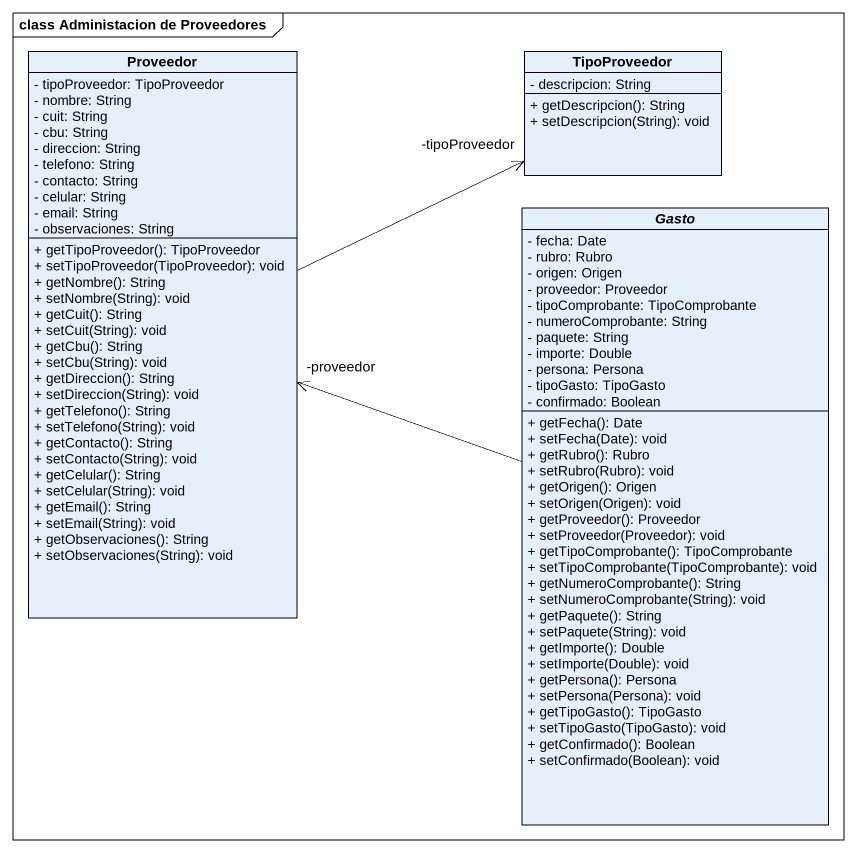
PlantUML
@startuml
mainframe class Administacion de Proveedores
hide circle
hide empty members
skinparam classAttributeIconSize 0
class Proveedor {
  - tipoProveedor: TipoProveedor
  - nombre: String
  - cuit: String
  - cbu: String
  - direccion: String
  - telefono: String
  - contacto: String
  - celular: String
  - email: String
  - observaciones: String
  + getTipoProveedor(): TipoProveedor
  + setTipoProveedor(TipoProveedor): void
  + getNombre(): String
  + setNombre(String): void
  + getCuit(): String
  + setCuit(String): void
  + getCbu(): String
  + setCbu(String): void
  + getDireccion(): String
  + setDireccion(String): void
  + getTelefono(): String
  + setTelefono(String): void
  + getContacto(): String
  + setContacto(String): void
  + getCelular(): String
  + setCelular(String): void
  + getEmail(): String
  + setEmail(String): void
  + getObservaciones(): String
  + setObservaciones(String): void
}
class TipoProveedor {
  - descripcion: String
  + getDescripcion(): String
  + setDescripcion(String): void
}
abstract class Gasto {
  - fecha: Date
  - rubro: Rubro
  - origen: Origen
  - proveedor: Proveedor
  - tipoComprobante: TipoComprobante
  - numeroComprobante: String
  - paquete: String
  - importe: Double
  - persona: Persona
  - tipoGasto: TipoGasto
  - confirmado: Boolean
  + getFecha(): Date
  + setFecha(Date): void
  + getRubro(): Rubro
  + setRubro(Rubro): void
  + getOrigen(): Origen
  + setOrigen(Origen): void
  + getProveedor(): Proveedor
  + setProveedor(Proveedor): void
  + getTipoComprobante(): TipoComprobante
  + setTipoComprobante(TipoComprobante): void
  + getNumeroComprobante(): String
  + setNumeroComprobante(String): void
  + getPaquete(): String
  + setPaquete(String): void
  + getImporte(): Double
  + setImporte(Double): void
  + getPersona(): Persona
  + setPersona(Persona): void
  + getTipoGasto(): TipoGasto
  + setTipoGasto(TipoGasto): void
  + getConfirmado(): Boolean
  + setConfirmado(Boolean): void
}
Proveedor -right-> "-tipoProveedor" TipoProveedor
Gasto -left-> "-proveedor" Proveedor
@enduml
